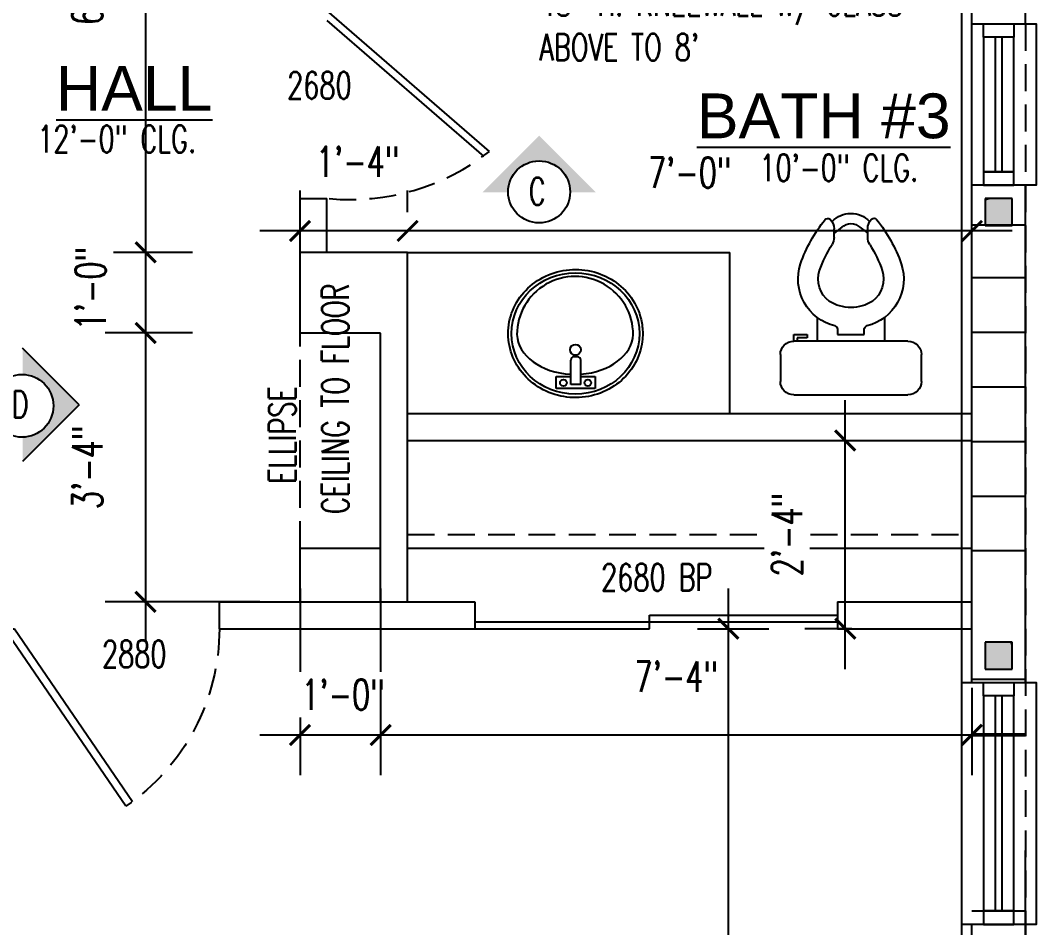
# Model space of a CAD drawing. Header units: inches. Extents: x -25328 to 8149, y -5530 to 4336.
# Drawn here: x -3944 to -3793.6, y 2289.3 to 2424.4 of the extents above; entities that cross this region are included whole.
import ezdxf

# ---------------------------------------------------------------- set-up
doc = ezdxf.new("R2010")
doc.units = ezdxf.units.IN
doc.header["$LTSCALE"] = 16
doc.header["$MEASUREMENT"] = 0
doc.linetypes.add('HIDDEN', pattern=[0.375, 0.25, -0.125])
doc.layers.get('0').update_dxf_attribs({"linetype": 'CONTINUOUS'})
doc.layers.get('DEFPOINTS').update_dxf_attribs({"linetype": 'CONTINUOUS'})
doc.layers.add('AREA', color=7, linetype='HIDDEN', plot=False)
for name, color, linetype in [('BLOCK', 8, 'CONTINUOUS'), ('CELLS', 165, 'CONTINUOUS'), ('CONC', 3, 'CONTINUOUS'), ('COUNTER', 2, 'CONTINUOUS'), ('DIM', 5, 'CONTINUOUS'), ('DIMS', 5, 'CONTINUOUS'), ('DOORS', 1, 'CONTINUOUS'), ('FIXTURES', 2, 'CONTINUOUS'), ('TEXT', 11, 'CONTINUOUS'), ('TEXT ROOM', 3, 'CONTINUOUS'), ('WALLS EXT', 6, 'CONTINUOUS'), ('WALLS INT', 6, 'CONTINUOUS'), ('WINDOWS', 1, 'CONTINUOUS')]:
    doc.layers.add(name, color=color, linetype=linetype)
doc.styles.add('ATT', font='txt')
doc.styles.add('PAYTAS RM', font='romans.shx', dxfattribs={"width": 0.7, "height": 4.5})
doc.styles.add('PAYTS NOTES', font='romans.shx', dxfattribs={"width": 0.7, "height": 4.5})
doc.styles.get("Standard").update_dxf_attribs({"font": 'arial.ttf'})
doc.styles.add('TEST', font='swissk.ttf', dxfattribs={"height": 4})
doc.dimstyles.new('DIM- PAYTAS', dxfattribs={"dimscale": 48, "dimtxt": 0.1, "dimasz": 0.0625, "dimexe": 0.125, "dimexo": 0.125, "dimgap": 0.125, "dimtad": 1, "dimdec": 1, "dimzin": 3, "dimdsep": 46, "dimlunit": 4, "dimtxsty": 'PAYTAS RM', "dimblk": 'ARCHTICK', "dimcen": 0.09, "dimdle": 0.125, "dimclrd": 5, "dimclre": 5, "dimclrt": 11, "dimadec": 0, "dimazin": 0, "dimtfac": 1, "dimtdec": 1, "dimtofl": 0, "dimtmove": 2, "dimatfit": 3, "dimfxl": 0, "dimfrac": 2, "dimtolj": 1, "dimtzin": 3, "dimarcsym": 0})
doc.dimstyles.get("Standard").update_dxf_attribs({"dimtxt": 0.18, "dimasz": 0.18, "dimexe": 0.18, "dimexo": 0.0625, "dimgap": 0.09, "dimtad": 0, "dimtih": 1, "dimtoh": 1, "dimdec": 4, "dimzin": 0, "dimdsep": 46, "dimtxsty": 'Standard', "dimcen": 0.09, "dimadec": 0, "dimazin": 0, "dimtfac": 1, "dimtdec": 4, "dimtofl": 0, "dimtmove": 0, "dimatfit": 3, "dimfxl": 0, "dimtolj": 1, "dimtzin": 0, "dimarcsym": 0})

# ---------------------------------------------------------------- blocks, each defined once
blk = doc.blocks.new('_ArchTick')
at = {"color": 0, "linetype": 'ByBlock', "const_width": 0.15}
blk.add_lwpolyline([(-0.5, -0.5), (0.5, 0.5)], dxfattribs=at)
blk = doc.blocks.new('*D278')
at = {"layer": 'CONC', "color": 5, "lineweight": -2, "transparency": 16777216}
for p, q in [((-3702.79, 1503.81), (-3702.79, 2635.81)), ((-3788.39, 2629.81), (-3696.79, 2629.81)), ((-3731.16, 1509.81), (-3696.79, 1509.81))]:
    blk.add_line(p, q, dxfattribs=at)
at = {"layer": 'DEFPOINTS', "color": 0, "transparency": 16777216}
for p in [(-3794.39, 2629.81), (-3702.79, 2629.81), (-3737.16, 1509.81)]:
    blk.add_point(p, dxfattribs=at)
at = {"layer": 'CONC', "color": 5, "lineweight": -2, "transparency": 16777216, "xscale": 3, "yscale": 3, "zscale": 3}
for p, rotation in [((-3702.79, 2629.81), 90), ((-3702.79, 1509.81), 270)]:
    blk.add_blockref('_ArchTick', p, dxfattribs=dict(at, rotation=rotation))
at = {"layer": 'CONC', "color": 11, "transparency": 16777216, "insert": (-3711.47, 2069.81), "char_height": 4.5, "attachment_point": 5, "rotation": 90, "style": 'PAYTAS RM'}
blk.add_mtext('\\A1;93\'-4"', dxfattribs=at)
blk = doc.blocks.new('*D552')
at = {"layer": 'DEFPOINTS', "color": 0, "transparency": 16777216}
for p in [(-3742.59, 2629.81), (-3673.75, 2629.81), (-3842.95, 1501.81)]:
    blk.add_point(p, dxfattribs=at)
at = {"layer": 'WALLS INT', "color": 5, "lineweight": -2, "transparency": 16777216}
for p, q in [((-3673.75, 1495.81), (-3673.75, 2635.81)), ((-3736.59, 2629.81), (-3667.75, 2629.81)), ((-3836.95, 1501.81), (-3667.75, 1501.81))]:
    blk.add_line(p, q, dxfattribs=at)
at = {"layer": 'WALLS INT', "color": 5, "lineweight": -2, "transparency": 16777216, "xscale": 3, "yscale": 3, "zscale": 3}
for p, rotation in [((-3673.75, 2629.81), 90), ((-3673.75, 1501.81), 270)]:
    blk.add_blockref('_ArchTick', p, dxfattribs=dict(at, rotation=rotation))
at = {"layer": 'WALLS INT', "color": 11, "transparency": 16777216, "insert": (-3682.43, 2065.81), "char_height": 4.5, "attachment_point": 5, "rotation": 90, "style": 'PAYTAS RM', "bg_fill": 3, "box_fill_scale": 1.25, "bg_fill_color": 256, "bg_fill_true_color": 13158600, "bg_fill_transparency": 0}
blk.add_mtext('\\A1;94\'-0"', dxfattribs=at)
blk = doc.blocks.new('A$C1FC876C1')
at = {"layer": 'DOORS'}
for p, q in [((0, 18.07), (26.42, 0)), ((26.42, 1.5), (0.72, 19.08)), ((26.42, 0), (26.42, 1.5))]:
    blk.add_line(p, q, dxfattribs=at)
at = {"layer": 'DOORS', "color": 8, "linetype": 'HIDDEN'}
blk.add_arc((26.45, -0.07), 32.07, 90.0483, 145.5621, dxfattribs=at)
blk = doc.blocks.new('pv_snk_lav')
at = {"color": 8}
for p, q in [((-2.92, 19.75), (2.86, 19.75)), ((-2.92, 17.96), (-2.92, 19.75)), ((2.86, 19.75), (2.86, 17.96)), ((-0.81, 19.18), (-0.81, 15.54)), ((-0.81, 19.18), (0.69, 19.18)), ((0.69, 19.18), (0.69, 15.54)), ((-0.81, 17.96), (-2.92, 17.96)), ((2.86, 17.96), (0.69, 17.96)), ((-0.31, 15.04), (0.19, 15.04))]:
    blk.add_line(p, q, dxfattribs=at)
for centre in [(-1.85, 18.92), (1.79, 18.92)]:
    blk.add_circle(centre, 0.504, dxfattribs=at)
blk.add_circle((0, 14), 0.805)
for centre, start, end in [((-0.31, 15.54), 180, 270), ((0.19, 15.54), 270, 0)]:
    blk.add_arc(centre, 0.5, start, end, dxfattribs=at)
blk.add_ellipse((0, 11.59), major_axis=(-9.51, 0), ratio=0.94926)
for centre, ratio, start_param, end_param in [((0.06, 11.59), 0.701896, 4.81318, 6.256692), ((0.06, 11.59), 0.701896, 3.168086, 4.639508), ((0.06, 11.75), 1, 0, 3.141593)]:
    blk.add_ellipse(centre, major_axis=(-8.65, 0), ratio=ratio, start_param=start_param, end_param=end_param)
blk.add_open_spline([(-10.01, 11.59), (-10.01, 10.88), (-9.93, 10.17), (-9.49, 8.32), (-8.99, 7.22), (-7.6, 5.27), (-6.71, 4.42), (-4.67, 3.08), (-3.52, 2.59), (-1.12, 2.04), (0.13, 1.99), (2.58, 2.3), (3.78, 2.68), (5.94, 3.82), (6.91, 4.59), (8.49, 6.4), (9.11, 7.45), (9.89, 9.69), (10.06, 10.88), (9.94, 13.25), (9.64, 14.41), (8.63, 16.57), (7.91, 17.55), (6.14, 19.21), (5.1, 19.88), (2.82, 20.81), (1.6, 21.07), (-0.87, 21.16), (-2.11, 20.98), (-4.45, 20.21), (-5.54, 19.61), (-7.43, 18.09), (-8.22, 17.16), (-9.4, 15.08), (-9.78, 13.93), (-9.99, 12.37), (-10.01, 11.98), (-10.01, 11.59)], degree=3, knots=[0, 0, 0, 0, 0.222872, 0.222872, 0.593959, 0.593959, 0.965045, 0.965045, 1.336132, 1.336132, 1.707218, 1.707218, 2.078305, 2.078305, 2.449391, 2.449391, 2.820478, 2.820478, 3.191564, 3.191564, 3.562651, 3.562651, 3.933737, 3.933737, 4.304824, 4.304824, 4.67591, 4.67591, 5.046996, 5.046996, 5.418083, 5.418083, 5.789169, 5.789169, 6.160256, 6.160256, 6.283185, 6.283185, 6.283185, 6.283185], dxfattribs=at)
blk = doc.blocks.new('15PTOI06')
at = {"color": 0, "linetype": 'ByBlock'}
for p, q in [((2, 10.5), (6, 10.5)), ((0, -8.5), (0, 8.5)), ((8, 8.5), (8, -8.5)), ((11.5, 5), (8, 5)), ((9, 2), (9.765178, 2)), ((9, -2), (9, 2)), ((23.431562, 2.5), (24.727861, 2.5)), ((24.931034, 1.327586), (24.062054, 2.5)), ((24.931034, -1.327586), (24.062054, -2.5)), ((9.765178, -2), (9, -2)), ((23.431562, -2.5), (24.690476, -2.5)), ((11.5, -5), (8, -5)), ((9, -6.5), (8.5, -6.5)), ((8.5, -6.5), (8.5, -8)), ((9, -8.5), (9, -6.5)), ((8.5, -8), (8, -8)), ((8, -8.5), (9, -8.5)), ((6, -10.5), (2, -10.5))]:
    blk.add_line(p, q, dxfattribs=at)
for centre, radius, start, end in [((2, 8.5), 2, 90, 180), ((6, 8.5), 2, 0, 90), ((17.25, 0.65), 7.210062, 71.816347, 166.116636), ((12, -13.75), 22.534695, 51.265418, 70.559965), ((17.25, 0.65), 4.210062, 71.816347, 142.891702), ((12, -13.75), 19.534695, 57.937508, 70.559965), ((19.118098, 0), 6.118098, 147.797266, 212.202734), ((24.727861, 4.5), 2, 270, 314.939898), ((25.787408, 3.438228), 0.5, 314.939898, 51.265418), ((9.765178, 2.5), 0.5, 270, 346.116636), ((23.431562, 4.5), 2, 237.937508, 270), ((23.166667, 0), 3.833333, 313.602819, 46.397181), ((23.666667, 0), 1.833333, 313.602819, 46.397181), ((9.765178, -2.5), 0.5, 13.883364, 90), ((17.25, -0.65), 7.210062, 193.883364, 288.183653), ((12, 13.75), 19.534695, 289.440035, 302.062492), ((23.431562, -4.5), 2, 90, 122.062492), ((24.690476, -4.5), 2, 44.162471, 90), ((17.25, -0.65), 4.210062, 217.108298, 288.183653), ((12, 13.75), 22.534695, 289.440035, 308.665009), ((25.766527, -3.454957), 0.5, 308.665009, 44.162471), ((2, -8.5), 2, 180, 270), ((6, -8.5), 2, 270, 0)]:
    blk.add_arc(centre, radius, start, end, dxfattribs=at)
at = {"color": 0, "linetype": 'ByBlock', "style": 'ATT', "flags": 3}
blk.add_attdef('ITEM', (0, -19.5), '', height=6, dxfattribs=at)
blk = doc.blocks.new('CELL')
at = {"layer": 'CELLS', "linetype": 'Continuous'}
for p, q in [((-1.99, -1.89), (-1.99, 2.11)), ((-1.99, 2.11), (2.01, 2.11)), ((2.01, 2.11), (2.01, -1.89)), ((2.01, -1.89), (-1.99, -1.89))]:
    blk.add_line(p, q, dxfattribs=at)
for points in [[(-1.99, 2.11), (-1.99, -1.89), (2.01, 2.11), (-0.07, -1.89)], [(2.01, 2.11), (-0.07, -1.89), (2.01, -0.79), (1.71, -1.89)], [(2.01, -0.79), (1.71, -1.89), (2.01, -1.89)]]:
    blk.add_solid(points, dxfattribs=at)
blk = doc.blocks.new('*D1044')
at = {"layer": 'DEFPOINTS', "color": 0, "transparency": 16777216}
for p in [(-3849.25, 2333.81), (-3838.62, 2333.81), (-3861.25, 2189.81)]:
    blk.add_point(p, dxfattribs=at)
at = {"layer": 'DIM', "color": 5, "lineweight": -2, "transparency": 16777216}
for p, q in [((-3838.62, 2183.81), (-3838.62, 2339.81)), ((-3843.25, 2333.81), (-3832.62, 2333.81)), ((-3855.25, 2189.81), (-3832.62, 2189.81))]:
    blk.add_line(p, q, dxfattribs=at)
at = {"layer": 'DIM', "color": 5, "lineweight": -2, "transparency": 16777216, "xscale": 3, "yscale": 3, "zscale": 3}
for p, rotation in [((-3838.62, 2333.81), 90), ((-3838.62, 2189.81), 270)]:
    blk.add_blockref('_ArchTick', p, dxfattribs=dict(at, rotation=rotation))
at = {"layer": 'DIM', "color": 11, "transparency": 16777216, "insert": (-3862.59, 2272.59), "char_height": 4.5, "attachment_point": 5, "rotation": 90, "style": 'PAYTAS RM'}
blk.add_mtext('\\A1;12\'-0"', dxfattribs=at)
blk = doc.blocks.new('*D1035')
at = {"layer": 'DEFPOINTS', "color": 0, "transparency": 16777216}
for p in [(-3916.39, 2469.81), (-3925.38, 2389.81), (-3912.39, 2389.81)]:
    blk.add_point(p, dxfattribs=at)
at = {"layer": 'WALLS EXT', "color": 5, "lineweight": -2, "transparency": 16777216}
for p, q in [((-3925.38, 2475.81), (-3925.38, 2383.81)), ((-3922.39, 2469.81), (-3931.38, 2469.81)), ((-3918.39, 2389.81), (-3931.38, 2389.81))]:
    blk.add_line(p, q, dxfattribs=at)
at = {"layer": 'WALLS EXT', "color": 5, "lineweight": -2, "transparency": 16777216, "xscale": 3, "yscale": 3, "zscale": 3}
for p, rotation in [((-3925.38, 2469.81), 90), ((-3925.38, 2389.81), 270)]:
    blk.add_blockref('_ArchTick', p, dxfattribs=dict(at, rotation=rotation))
at = {"layer": 'WALLS EXT', "color": 11, "transparency": 16777216, "insert": (-3934.05, 2429.81), "char_height": 4.5, "attachment_point": 5, "rotation": 90, "style": 'PAYTAS RM', "bg_fill": 3, "box_fill_scale": 1.25, "bg_fill_color": 256, "bg_fill_true_color": 13158600, "bg_fill_transparency": 0}
blk.add_mtext('\\A1;6\'-8"', dxfattribs=at)
blk = doc.blocks.new('*D1036')
at = {"layer": 'DEFPOINTS', "color": 0, "transparency": 16777216}
for p in [(-3912.39, 2389.81), (-3925.38, 2377.81), (-3912.39, 2377.81)]:
    blk.add_point(p, dxfattribs=at)
at = {"layer": 'WALLS EXT', "color": 5, "lineweight": -2, "transparency": 16777216}
for p, q in [((-3925.38, 2395.81), (-3925.38, 2371.81)), ((-3918.39, 2389.81), (-3931.38, 2389.81)), ((-3918.39, 2377.81), (-3931.38, 2377.81))]:
    blk.add_line(p, q, dxfattribs=at)
at = {"layer": 'WALLS EXT', "color": 5, "lineweight": -2, "transparency": 16777216, "xscale": 3, "yscale": 3, "zscale": 3}
for p, rotation in [((-3925.38, 2389.81), 90), ((-3925.38, 2377.81), 270)]:
    blk.add_blockref('_ArchTick', p, dxfattribs=dict(at, rotation=rotation))
at = {"layer": 'WALLS EXT', "color": 11, "transparency": 16777216, "insert": (-3933.57, 2384.4), "char_height": 4.5, "attachment_point": 5, "rotation": 90, "style": 'PAYTAS RM', "bg_fill": 3, "box_fill_scale": 1.25, "bg_fill_color": 256, "bg_fill_true_color": 13158600, "bg_fill_transparency": 0}
blk.add_mtext('\\A1;1\'-0"', dxfattribs=at)
blk = doc.blocks.new('*D1037')
at = {"layer": 'DEFPOINTS', "color": 0, "transparency": 16777216}
for p in [(-3912.39, 2377.81), (-3925.38, 2337.81), (-3902.39, 2337.81)]:
    blk.add_point(p, dxfattribs=at)
at = {"layer": 'WALLS EXT', "color": 5, "lineweight": -2, "transparency": 16777216}
for p, q in [((-3925.38, 2383.81), (-3925.38, 2331.81)), ((-3918.39, 2377.81), (-3931.38, 2377.81)), ((-3908.39, 2337.81), (-3931.38, 2337.81))]:
    blk.add_line(p, q, dxfattribs=at)
at = {"layer": 'WALLS EXT', "color": 5, "lineweight": -2, "transparency": 16777216, "xscale": 3, "yscale": 3, "zscale": 3}
for p, rotation in [((-3925.38, 2377.81), 90), ((-3925.38, 2337.81), 270)]:
    blk.add_blockref('_ArchTick', p, dxfattribs=dict(at, rotation=rotation))
at = {"layer": 'WALLS EXT', "color": 11, "transparency": 16777216, "insert": (-3934.05, 2357.81), "char_height": 4.5, "attachment_point": 5, "rotation": 90, "style": 'PAYTAS RM', "bg_fill": 3, "box_fill_scale": 1.25, "bg_fill_color": 256, "bg_fill_true_color": 13158600, "bg_fill_transparency": 0}
blk.add_mtext('\\A1;3\'-4"', dxfattribs=at)
blk = doc.blocks.new('*D1038')
at = {"layer": 'DEFPOINTS', "color": 0, "transparency": 16777216}
for p in [(-3886.39, 2392.99), (-3886.39, 2389.81), (-3802.39, 2381.02)]:
    blk.add_point(p, dxfattribs=at)
at = {"layer": 'WALLS EXT', "color": 5, "lineweight": -2, "transparency": 16777216}
for p, q in [((-3886.39, 2395.81), (-3886.39, 2398.99)), ((-3802.39, 2387.02), (-3802.39, 2398.99)), ((-3796.39, 2392.99), (-3892.39, 2392.99))]:
    blk.add_line(p, q, dxfattribs=at)
at = {"layer": 'WALLS EXT', "color": 5, "lineweight": -2, "transparency": 16777216, "xscale": 3, "yscale": 3, "zscale": 3, "rotation": 180}
blk.add_blockref('_ArchTick', (-3886.39, 2392.99), dxfattribs=at)
at = {"layer": 'WALLS EXT', "color": 5, "lineweight": -2, "transparency": 16777216, "xscale": 3, "yscale": 3, "zscale": 3}
blk.add_blockref('_ArchTick', (-3802.39, 2392.99), dxfattribs=at)
at = {"layer": 'WALLS EXT', "color": 11, "transparency": 16777216, "insert": (-3844.39, 2401.67), "char_height": 4.5, "attachment_point": 5, "style": 'PAYTAS RM', "bg_fill": 3, "box_fill_scale": 1.25, "bg_fill_color": 256, "bg_fill_true_color": 13158600, "bg_fill_transparency": 0}
blk.add_mtext('\\A1;7\'-0"', dxfattribs=at)
blk = doc.blocks.new('*D1039')
at = {"layer": 'DEFPOINTS', "color": 0, "transparency": 16777216}
for p in [(-3829.64, 2361.81), (-3821.23, 2361.81), (-3814.27, 2333.81)]:
    blk.add_point(p, dxfattribs=at)
at = {"layer": 'WALLS EXT', "color": 5, "lineweight": -2, "transparency": 16777216}
for p, q in [((-3821.23, 2327.81), (-3821.23, 2367.81)), ((-3823.64, 2361.81), (-3815.23, 2361.81)), ((-3820.27, 2333.81), (-3827.23, 2333.81))]:
    blk.add_line(p, q, dxfattribs=at)
at = {"layer": 'WALLS EXT', "color": 5, "lineweight": -2, "transparency": 16777216, "xscale": 3, "yscale": 3, "zscale": 3}
for p, rotation in [((-3821.23, 2361.81), 90), ((-3821.23, 2333.81), 270)]:
    blk.add_blockref('_ArchTick', p, dxfattribs=dict(at, rotation=rotation))
at = {"layer": 'WALLS EXT', "color": 11, "transparency": 16777216, "insert": (-3829.91, 2347.81), "char_height": 4.5, "attachment_point": 5, "rotation": 90, "style": 'PAYTAS RM', "bg_fill": 3, "box_fill_scale": 1.25, "bg_fill_color": 256, "bg_fill_true_color": 13158600, "bg_fill_transparency": 0}
blk.add_mtext('\\A1;2\'-4"', dxfattribs=at)
blk = doc.blocks.new('*D1050')
at = {"layer": 'DEFPOINTS', "color": 0, "transparency": 16777216}
for p in [(-3902.39, 2392.99), (-3902.39, 2389.81), (-3886.39, 2389.81)]:
    blk.add_point(p, dxfattribs=at)
at = {"layer": 'DIM', "color": 5, "lineweight": -2, "transparency": 16777216}
for p, q in [((-3902.39, 2395.81), (-3902.39, 2398.99)), ((-3886.39, 2395.81), (-3886.39, 2398.99)), ((-3880.39, 2392.99), (-3908.39, 2392.99))]:
    blk.add_line(p, q, dxfattribs=at)
at = {"layer": 'DIM', "color": 5, "lineweight": -2, "transparency": 16777216, "xscale": 3, "yscale": 3, "zscale": 3, "rotation": 180}
blk.add_blockref('_ArchTick', (-3902.39, 2392.99), dxfattribs=at)
at = {"layer": 'DIM', "color": 5, "lineweight": -2, "transparency": 16777216, "xscale": 3, "yscale": 3, "zscale": 3}
blk.add_blockref('_ArchTick', (-3886.39, 2392.99), dxfattribs=at)
at = {"layer": 'DIM', "color": 11, "transparency": 16777216, "insert": (-3893.81, 2403.29), "char_height": 4.5, "attachment_point": 5, "style": 'PAYTAS RM', "bg_fill": 3, "box_fill_scale": 1.25, "bg_fill_color": 256, "bg_fill_true_color": 13158600, "bg_fill_transparency": 0}
blk.add_mtext('\\A1;1\'-4"', dxfattribs=at)
blk = doc.blocks.new('*D1417')
at = {"layer": 'DEFPOINTS', "color": 0, "transparency": 16777216}
for p in [(-3902.39, 2345.81), (-3890.39, 2345.81), (-3890.39, 2318)]:
    blk.add_point(p, dxfattribs=at)
at = {"layer": 'DIM', "color": 5, "lineweight": -2, "transparency": 16777216}
for p, q in [((-3902.39, 2339.81), (-3902.39, 2312)), ((-3890.39, 2339.81), (-3890.39, 2312)), ((-3908.39, 2318), (-3884.39, 2318))]:
    blk.add_line(p, q, dxfattribs=at)
at = {"layer": 'DIM', "color": 5, "lineweight": -2, "transparency": 16777216, "xscale": 3, "yscale": 3, "zscale": 3, "rotation": 180}
blk.add_blockref('_ArchTick', (-3902.39, 2318), dxfattribs=at)
at = {"layer": 'DIM', "color": 5, "lineweight": -2, "transparency": 16777216, "xscale": 3, "yscale": 3, "zscale": 3}
blk.add_blockref('_ArchTick', (-3890.39, 2318), dxfattribs=at)
at = {"layer": 'DIM', "color": 11, "transparency": 16777216, "insert": (-3896, 2324), "char_height": 4.5, "attachment_point": 5, "style": 'PAYTAS RM', "bg_fill": 3, "box_fill_scale": 1.25, "bg_fill_color": 256, "bg_fill_true_color": 13158600, "bg_fill_transparency": 0}
blk.add_mtext('\\A1;1\'-0"', dxfattribs=at)
blk = doc.blocks.new('*D1418')
at = {"layer": 'DEFPOINTS', "color": 0, "transparency": 16777216}
for p in [(-3890.39, 2331), (-3802.39, 2331), (-3802.39, 2318)]:
    blk.add_point(p, dxfattribs=at)
at = {"layer": 'DIM', "color": 5, "lineweight": -2, "transparency": 16777216}
for p, q in [((-3890.39, 2325), (-3890.39, 2312)), ((-3802.39, 2325), (-3802.39, 2312)), ((-3896.39, 2318), (-3796.39, 2318))]:
    blk.add_line(p, q, dxfattribs=at)
at = {"layer": 'DIM', "color": 5, "lineweight": -2, "transparency": 16777216, "xscale": 3, "yscale": 3, "zscale": 3, "rotation": 180}
blk.add_blockref('_ArchTick', (-3890.39, 2318), dxfattribs=at)
at = {"layer": 'DIM', "color": 5, "lineweight": -2, "transparency": 16777216, "xscale": 3, "yscale": 3, "zscale": 3}
blk.add_blockref('_ArchTick', (-3802.39, 2318), dxfattribs=at)
at = {"layer": 'DIM', "color": 11, "transparency": 16777216, "insert": (-3846.39, 2326.68), "char_height": 4.5, "attachment_point": 5, "style": 'PAYTAS RM', "bg_fill": 3, "box_fill_scale": 1.25, "bg_fill_color": 256, "bg_fill_true_color": 13158600, "bg_fill_transparency": 0}
blk.add_mtext('\\A1;7\'-4"', dxfattribs=at)

msp = doc.modelspace()

# ---------------------------------------------------------------- hatches: boundary and pattern name
at = {"layer": 'DIMS'}
msp.add_hatch(color=5, dxfattribs=at).paths.add_polyline_path([(-3875.21619731, 2398.74153112), (-3871.40932639, 2398.74153112, -0.0033909024), (-3871.40975085, 2398.80411817, -1), (-3862.18076067, 2398.80411817, -0.0033909024), (-3862.18118512, 2398.74153112), (-3858.37431421, 2398.74153112), (-3866.79525576, 2407.16247266)])

# ---------------------------------------------------------------- linework, layer by layer
at = {"layer": 'DIM'}
msp.add_circle((-3943.77530603, 2366.97419743), 4.67149628, dxfattribs=at)
at = {"layer": 'DIMS'}
msp.add_circle((-3866.79525576, 2398.80411817), 4.61449509, dxfattribs=at)
at = {"layer": 'DOORS'}
for p, q in [((-3874.18946235, 2404.82366364), (-3898.39364874, 2425.80728168)), ((-3898.39364874, 2424.30728168), (-3875.05523324, 2404.07423651)), ((-3876.39364874, 2334.80728168), (-3850.36268741, 2334.80728168)), ((-3850.36268741, 2333.80728168), (-3850.36268741, 2335.80728168)), ((-3876.39364874, 2333.80728168), (-3850.36268741, 2333.80728168))]:
    msp.add_line(p, q, dxfattribs=at)
at = {"layer": 'DOORS', "color": 8, "linetype": 'HIDDEN'}
msp.add_arc((-3894.96397485, 2431.39599426), 33.72935108, 264.7659632027, 308.018649913, dxfattribs=at)
at = {"layer": 'WALLS EXT'}
for p, q in [((-3902.39364874, 2397.80728168), (-3898.39364874, 2397.80728168)), ((-3902.39364874, 2377.80728168), (-3902.39364874, 2397.80728168)), ((-3898.39364874, 2389.80728168), (-3898.39364874, 2397.80728168)), ((-3886.39364874, 2389.80728168), (-3902.39364874, 2389.80728168)), ((-3886.39364874, 2337.80728168), (-3886.39364874, 2389.80728168)), ((-3890.39364874, 2377.80728168), (-3902.39364874, 2377.80728168)), ((-3890.39364874, 2337.80728168), (-3890.39364874, 2377.80728168)), ((-3914.39364874, 2333.80728168), (-3914.39364874, 2337.80728168)), ((-3914.39364874, 2337.80728168), (-3876.39364874, 2337.80728168)), ((-3876.39364874, 2337.80728168), (-3876.39364874, 2333.80728168)), ((-3914.39364874, 2333.80728168), (-3876.39364874, 2333.80728168))]:
    msp.add_line(p, q, dxfattribs=at)

# ---------------------------------------------------------------- block references
at = {"layer": 'CELLS', "color": 2, "xscale": -1, "rotation": 270}
msp.add_blockref('A$C1FC876C1', (-3946.39364717, 2307.38883492), dxfattribs=at)
at = {"layer": 'FIXTURES', "rotation": 180}
msp.add_blockref('pv_snk_lav', (-3861.39364874, 2389.3171473), dxfattribs=at)

# ---------------------------------------------------------------- texts
at = {"layer": 'TEXT', "style": 'PAYTS NOTES', "width": 0.7}
for s, p in [('C', (-3868.35888223, 2396.88353175)), ('D', (-3945.32456963, 2365.20409278))]:
    msp.add_text(s, height=4, dxfattribs=at).set_placement(p)
at = {"layer": 'TEXT', "char_height": 4, "attachment_point": 1, "style": 'PAYTS NOTES'}
for s, insert, width in [('\\pt4.004,8.009,12;2680 ', (-3904.30805312, 2416.66085714), 23.9529322576), ('\\pt4.004,8.009,12;12\'-0" CLG.', (-3941.50706415, 2408.68133766), 83.9529322576), ('\\pt4.004,8.009,12;2880 ', (-3931.86446849, 2332.03599568), 23.9529322576)]:
    msp.add_mtext(s, dxfattribs=dict(at, insert=insert, width=width))
at = {"layer": 'TEXT', "char_height": 4, "width": 39.6561024411, "attachment_point": 9, "rotation": 90, "style": 'PAYTS NOTES'}
for s, insert in [('\\pt4.004,8.009,12;CEILING TO FLOOR', (-3895.14980091, 2385.18538027)), ('\\pt4.004,8.009,12;ELLIPSE', (-3903.02991849, 2369.90784029))]:
    msp.add_mtext(s, dxfattribs=dict(at, insert=insert))
at = {"layer": 'TEXT ROOM', "insert": (-3927.07053112, 2410.87936922), "char_height": 5, "width": 70.7245353783, "attachment_point": 8, "style": 'TEST'}
msp.add_mtext('{\\fSansSerif|b0|i0|c2|p2;\\H1.333x;\\LHALL}', dxfattribs=at)

# ---------------------------------------------------------------- dimensions: what is measured, and where the dimension line sits
at = {"layer": 'CONC'}
dim = msp.add_linear_dim(base=(-3702.78729749, 2629.80728168), p1=(-3737.15879389, 1509.80728168), p2=(-3794.39364874, 2629.80728168), angle=90, dimstyle='DIM- PAYTAS', dxfattribs=at)
dim.commit()
dim.dimension.update_dxf_attribs({"geometry": '*D278', "text_midpoint": (-3711.46586892, 2069.80728168)})

# ---------------------------------------------------------------- next in the draw order: dimensions: what is measured, and where the dimension line sits
at = {"layer": 'WALLS EXT'}
dim = msp.add_linear_dim(base=(-3925.37591542, 2389.80728168), p1=(-3916.39364874, 2469.80728168), p2=(-3912.39364874, 2389.80728168), angle=90, dimstyle='DIM- PAYTAS', override={"dimtfill": 1, "dimarcsym": 2}, dxfattribs=at)
dim.commit()
dim.dimension.update_dxf_attribs({"geometry": '*D1035', "text_midpoint": (-3934.05448685, 2429.80728168)})
at = {"layer": 'WALLS INT'}
dim = msp.add_linear_dim(base=(-3673.7506293, 2629.80728168), p1=(-3842.95494024, 1501.80728168), p2=(-3742.59047312, 2629.80728168), angle=90, dimstyle='DIM- PAYTAS', override={"dimtfill": 1, "dimarcsym": 2}, dxfattribs=at)
dim.commit()
dim.dimension.update_dxf_attribs({"geometry": '*D552', "text_midpoint": (-3682.42920073, 2065.80728168)})

# ---------------------------------------------------------------- next in the draw order: hatches: boundary and pattern name
at = {"layer": 'BLOCK'}
h = msp.add_hatch(dxfattribs=at)
h.set_pattern_fill('LINE', color=256, scale=65, style=0)
h.set_pattern_definition([(0, (-4915.355, -1702.746), (0, 8.125), [])])
h.paths.add_polyline_path([(-3796.39364874, 2223.80728168), (-3796.39364874, 2219.80728168), (-3800.39364874, 2219.80728168), (-3800.39364874, 2223.80728168)], flags=16)
h.paths.add_polyline_path([(-3800.39364874, 2267.80728168), (-3800.39364874, 2271.80728168), (-3796.39364874, 2271.80728168), (-3796.39364874, 2267.80728168)], flags=16)
h.paths.add_polyline_path([(-3796.39364874, 2151.80728168), (-3796.39364874, 2147.80728168), (-3800.39364874, 2147.80728168), (-3800.39364874, 2151.80728168)], flags=16)
h.paths.add_polyline_path([(-3794.39364874, 2289.80728168), (-3802.39364874, 2289.80728168), (-3802.39364874, 2078.125), (-3800.39364874, 2078.125), (-3800.39364874, 2079.80728168), (-3796.39364874, 2079.80728168), (-3796.39364874, 2078.125), (-3794.39364874, 2078.125)])

# ---------------------------------------------------------------- next in the draw order: linework, layer by layer
for p, q in [((-3794.39364874, 2393.875), (-3802.39364874, 2393.875)), ((-3794.39364874, 2386), (-3802.39364874, 2386)), ((-3794.39364874, 2377.875), (-3802.39364874, 2377.875)), ((-3794.39364874, 2369.75), (-3802.39364874, 2369.75)), ((-3794.39364874, 2361.625), (-3802.39364874, 2361.625)), ((-3794.39364874, 2353.5), (-3802.39364874, 2353.5)), ((-3794.39364874, 2345.375), (-3802.39364874, 2345.375)), ((-3794.39364874, 2326.25), (-3802.39364874, 2326.25)), ((-3794.39364874, 2318.125), (-3802.39364874, 2318.125)), ((-3794.39364874, 2317.875), (-3802.39364874, 2317.875)), ((-3802.39364874, 2291.80728168), (-3794.39364874, 2291.80728168))]:
    msp.add_line(p, q, dxfattribs=at)
at = {"layer": 'COUNTER'}
for p, q in [((-3886.39364874, 2389.80728168), (-3838.39364874, 2389.80728168)), ((-3838.39364874, 2365.80728168), (-3838.39364874, 2389.80728168)), ((-3886.39364874, 2345.80728168), (-3802.39364874, 2345.80728168))]:
    msp.add_line(p, q, dxfattribs=at)
at = {"layer": 'COUNTER', "linetype": 'HIDDEN'}
msp.add_line((-3886.39364874, 2347.80728168), (-3802.39364874, 2347.80728168), dxfattribs=at)
at = {"layer": 'DOORS'}
for p, q in [((-3850.36268741, 2335.80728168), (-3822.39364874, 2335.80728168)), ((-3850.36268741, 2334.80728168), (-3822.39364874, 2334.80728168))]:
    msp.add_line(p, q, dxfattribs=at)
at = {"layer": 'WALLS EXT'}
for p, q in [((-3794.39364874, 2423.80728168), (-3794.39364874, 2477.80728168)), ((-3802.39364874, 2409.80728168), (-3802.39364874, 2469.80728168)), ((-3803.89364874, 1929.30728168), (-3803.89364874, 2468.30728168)), ((-3802.39364874, 2325.80728168), (-3802.39364874, 2409.80728168)), ((-3794.39364874, 2325.80728168), (-3794.39364874, 2399.80728168)), ((-3886.39364874, 2365.80728168), (-3802.39364874, 2365.80728168)), ((-3886.39364874, 2361.80728168), (-3802.39364874, 2361.80728168)), ((-3822.39364874, 2337.80728168), (-3802.39364874, 2337.80728168)), ((-3822.39364874, 2337.80728168), (-3822.39364874, 2333.80728168)), ((-3822.39364874, 2333.80728168), (-3802.39364874, 2333.80728168)), ((-3794.39364874, 1991.80728168), (-3794.39364874, 2300.80728168)), ((-3802.39364874, 1921.80728168), (-3802.39364874, 2289.80728168))]:
    msp.add_line(p, q, dxfattribs=at)
at = {"layer": 'WINDOWS'}
for p, q in [((-3800.63580239, 2421.80728168), (-3800.63580239, 2423.80728168)), ((-3800.63580239, 2423.80728168), (-3796.13580239, 2423.80728168)), ((-3796.13580239, 2423.80728168), (-3796.13580239, 2421.80728168)), ((-3800.63580239, 2421.80728168), (-3800.63580239, 2401.80728168)), ((-3798.38580239, 2421.80728168), (-3800.63580239, 2421.80728168)), ((-3796.13580239, 2421.80728168), (-3800.63580239, 2421.80728168)), ((-3796.13580239, 2421.80728168), (-3800.63580239, 2421.80728168)), ((-3798.88580239, 2401.80728168), (-3798.88580239, 2421.80728168)), ((-3797.88580239, 2401.80728168), (-3797.88580239, 2421.80728168)), ((-3796.13580239, 2401.80728168), (-3796.13580239, 2421.80728168)), ((-3798.38580239, 2401.80728168), (-3800.63580239, 2401.80728168)), ((-3800.63580239, 2401.80728168), (-3800.63580239, 2399.80728168)), ((-3800.63580239, 2401.80728168), (-3796.13580239, 2401.80728168)), ((-3796.13580239, 2401.80728168), (-3798.38580239, 2401.80728168)), ((-3796.13580239, 2399.80728168), (-3796.13580239, 2401.80728168)), ((-3800.63580239, 2399.80728168), (-3796.13580239, 2399.80728168)), ((-3800.63580239, 2325.80728168), (-3796.13580239, 2325.80728168)), ((-3800.63580239, 2323.80728168), (-3800.63580239, 2325.80728168)), ((-3800.63580239, 2325.80728168), (-3796.13580239, 2325.80728168)), ((-3796.13580239, 2325.80728168), (-3796.13580239, 2323.80728168)), ((-3800.63580239, 2323.80728168), (-3800.63580239, 2291.80728168)), ((-3798.38580239, 2323.80728168), (-3800.63580239, 2323.80728168)), ((-3796.13580239, 2323.80728168), (-3800.63580239, 2323.80728168)), ((-3796.13580239, 2323.80728168), (-3800.63580239, 2323.80728168)), ((-3798.88580239, 2291.80728168), (-3798.88580239, 2323.80728168)), ((-3797.88580239, 2291.80728168), (-3797.88580239, 2323.80728168)), ((-3796.13580239, 2291.80728168), (-3796.13580239, 2323.80728168)), ((-3798.38580239, 2291.80728168), (-3800.63580239, 2291.80728168)), ((-3800.63580239, 2291.80728168), (-3800.63580239, 2289.80728168)), ((-3800.63580239, 2291.80728168), (-3796.13580239, 2291.80728168)), ((-3796.13580239, 2291.80728168), (-3798.38580239, 2291.80728168)), ((-3796.13580239, 2289.80728168), (-3796.13580239, 2291.80728168)), ((-3800.63580239, 2289.80728168), (-3796.13580239, 2289.80728168))]:
    msp.add_line(p, q, dxfattribs=at)
for points in [[(-3802.39364874, 2423.80728168), (-3792.83613059, 2423.80728168), (-3792.83613059, 2399.80728168), (-3802.39364874, 2399.80728168)], [(-3803.89364874, 2325.80728168), (-3792.83613059, 2325.80728168), (-3792.83613059, 2289.80728168), (-3803.89364874, 2289.80728168)]]:
    msp.add_lwpolyline(points, dxfattribs=at)

# ---------------------------------------------------------------- next in the draw order: block references
at = {"layer": 'CELLS', "xscale": -1}
for p, rotation in [((-3798.50432169, 2395.80077024), 270), ((-3798.40281827, 2329.91795463), 180)]:
    msp.add_blockref('CELL', p, dxfattribs=dict(at, rotation=rotation))
at = {"layer": 'FIXTURES', "color": 2, "xscale": -1, "rotation": 270}
msp.add_blockref('15PTOI06', (-3820.39364874, 2368.60384818), dxfattribs=at)

# ---------------------------------------------------------------- next in the draw order: texts
at = {"layer": 'TEXT', "char_height": 4, "attachment_point": 1, "style": 'PAYTS NOTES'}
for s, insert, width in [('\\pt4.004,8.009,12;48" H. KNEEWALL W/ GLASS ABOVE TO 8\'', (-3866.77778065, 2429.00970828), 58.6449364658), ('\\pt4.004,8.009,12;10\'-0" CLG.', (-3834.01967294, 2404.39380087), 77.9529322576), ('\\pt4.004,8.009,12;2680 BP', (-3857.57386984, 2343.45952159), 45.4658403887)]:
    msp.add_mtext(s, dxfattribs=dict(at, insert=insert, width=width))
at = {"layer": 'TEXT ROOM', "insert": (-3824.4342643, 2406.69443804), "char_height": 5, "width": 67.7245353784, "attachment_point": 8, "style": 'TEST'}
msp.add_mtext('{\\fSansSerif|b0|i0|c2|p2;\\H1.333x;\\LBATH #3}', dxfattribs=at)

# ---------------------------------------------------------------- next in the draw order: dimensions: what is measured, and where the dimension line sits
at = {"layer": 'DIM'}
dim = msp.add_linear_dim(base=(-3838.62048879, 2333.80728168), p1=(-3861.24637293, 2189.80728168), p2=(-3849.24637293, 2333.80728168), angle=90, dimstyle='Standard', override={"dimscale": 48, "dimtxt": 0.1, "dimasz": 0.0625, "dimexe": 0.125, "dimexo": 0.125, "dimgap": 0.125, "dimtad": 1, "dimtih": 0, "dimtoh": 0, "dimdec": 1, "dimzin": 3, "dimlunit": 4, "dimtxsty": 'PAYTAS RM', "dimblk": 'ArchTick', "dimdle": 0.125, "dimclrd": 5, "dimclre": 5, "dimclrt": 11, "dimtdec": 1, "dimtmove": 2, "dimfrac": 2, "dimtzin": 3}, dxfattribs=at)
dim.commit()
dim.dimension.update_dxf_attribs({"geometry": '*D1044', "text_midpoint": (-3862.58692037, 2272.58559872), "dimtype": 160})
at = {"layer": 'WALLS EXT'}
dim = msp.add_linear_dim(base=(-3925.37591542, 2377.80728168), p1=(-3912.39364874, 2389.80728168), p2=(-3912.39364874, 2377.80728168), angle=90, dimstyle='DIM- PAYTAS', override={"dimtfill": 1, "dimarcsym": 2}, dxfattribs=at)
dim.commit()
dim.dimension.update_dxf_attribs({"geometry": '*D1036', "text_midpoint": (-3933.5666449, 2384.39581024), "dimtype": 160})

# ---------------------------------------------------------------- next in the draw order: dimensions: what is measured, and where the dimension line sits
for base, p1, p2, angle, picture, middle in [((-3886.39364874, 2392.98864614), (-3802.39364874, 2381.02457457), (-3886.39364874, 2389.80728168), 180, '*D1038', (-3844.39364874, 2401.66721757)), ((-3925.37591542, 2337.80728168), (-3912.39364874, 2377.80728168), (-3902.39364874, 2337.80728168), 90, '*D1037', (-3934.05448685, 2357.80728168)), ((-3821.23073479, 2361.80728168), (-3814.26932151, 2333.80728168), (-3829.64005434, 2361.80728168), 90, '*D1039', (-3829.90930622, 2347.80728168))]:
    dim = msp.add_linear_dim(base=base, p1=p1, p2=p2, angle=angle, dimstyle='DIM- PAYTAS', override={"dimtfill": 1, "dimarcsym": 2}, dxfattribs=at)
    dim.commit()
    dim.dimension.update_dxf_attribs({"geometry": picture, "text_midpoint": middle})

# ---------------------------------------------------------------- next in the draw order: hatches: boundary and pattern name
at = {"layer": 'DIMS'}
msp.add_hatch(color=5, dxfattribs=at).paths.add_polyline_path([(-3943.69019688, 2375.54562075), (-3943.69019688, 2371.73874984, -0.0033909024), (-3943.62760983, 2371.73917429, -1), (-3943.62760983, 2362.51018411, -0.0033909024), (-3943.69019688, 2362.51060856), (-3943.69019688, 2358.70373765), (-3935.26925533, 2367.1246792)])

# ---------------------------------------------------------------- next in the draw order: linework, layer by layer
at = {"layer": 'DIM'}
for p, q in [((-3902.39364874, 2337.80728168), (-3902.39364874, 2345.80728168)), ((-3902.39364874, 2345.80728168), (-3890.39364874, 2345.80728168))]:
    msp.add_line(p, q, dxfattribs=at)
at = {"layer": 'DIMS'}
for q in [(-3943.69019688, 2375.54562075), (-3943.69019688, 2358.70373765)]:
    msp.add_line((-3935.26925533, 2367.1246792), q, dxfattribs=at)
at = {"layer": 'DOORS', "color": 8, "linetype": 'HIDDEN'}
msp.add_line((-3902.39364874, 2345.80728168), (-3902.39364874, 2377.80728168), dxfattribs=at)

# ---------------------------------------------------------------- next in the draw order: dimensions: what is measured, and where the dimension line sits
at = {"layer": 'DIM'}
dim = msp.add_linear_dim(base=(-3902.39364874, 2392.98864614), p1=(-3886.39364874, 2389.80728168), p2=(-3902.39364874, 2389.80728168), dimstyle='DIM- PAYTAS', override={"dimtfill": 1, "dimarcsym": 2}, dxfattribs=at)
dim.commit()
dim.dimension.update_dxf_attribs({"geometry": '*D1050', "text_midpoint": (-3893.8070407, 2403.28642968), "dimtype": 160})

# ---------------------------------------------------------------- next in the draw order: linework, layer by layer
at = {"layer": 'AREA'}
msp.add_lwpolyline([(-4378.39364874, 2409.79281257), (-4116.63938334, 2409.86502212), (-4116.59397291, 2535.80728168), (-3944.39364874, 2535.80728168), (-3944.39364874, 2477.80728168), (-3794.39364874, 2477.80728168), (-3794.39364874, 1929.80728168), (-3802.39364874, 1921.80728168), (-4012.39364874, 1921.80728168), (-4012.39364874, 1897.80728168), (-4096.39364874, 1897.80728168), (-4096.39364874, 1973.80728168), (-4217.39364874, 1973.80728168), (-4217.39364874, 2021.80728168), (-4301.39364874, 2021.80728168)], dxfattribs=at)

# ---------------------------------------------------------------- next in the draw order: dimensions: what is measured, and where the dimension line sits
at = {"layer": 'DIM'}
dim = msp.add_linear_dim(base=(-3890.39364874, 2318), p1=(-3902.39364874, 2345.80728168), p2=(-3890.39364874, 2345.80728168), dimstyle='DIM- PAYTAS', override={"dimtfill": 1, "dimarcsym": 2}, dxfattribs=at)
dim.commit()
dim.dimension.update_dxf_attribs({"geometry": '*D1417', "text_midpoint": (-3896, 2324), "dimtype": 160})

# ---------------------------------------------------------------- next in the draw order: dimensions: what is measured, and where the dimension line sits
dim = msp.add_linear_dim(base=(-3802.39364874, 2318), p1=(-3890.39364874, 2331), p2=(-3802.39364874, 2331), dimstyle='DIM- PAYTAS', override={"dimtfill": 1, "dimarcsym": 2}, dxfattribs=at)
dim.commit()
dim.dimension.update_dxf_attribs({"geometry": '*D1418', "text_midpoint": (-3846.39364874, 2326.67857143)})

doc.saveas('drawing.dxf')
